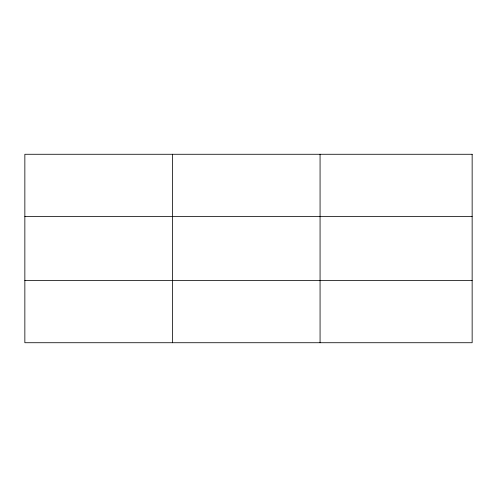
<?xml version="1.0" encoding="UTF-8"?>
<svg xmlns="http://www.w3.org/2000/svg" width="497" height="497" viewBox="0 0 497 497"><rect width="100%" height="100%" fill="white"/><g stroke="black" fill="none" stroke-linecap="round" stroke-linejoin="round"><path stroke-width="0.75" d="M172.459 154.275L172.459 342.725M320.068 154.275L320.068 342.725M24.85 216.462L472.15 216.462M24.85 280.538L472.15 280.538M472.15 154.275L472.15 342.725L24.85 342.725L24.85 154.275L472.15 154.275"/></g></svg>
